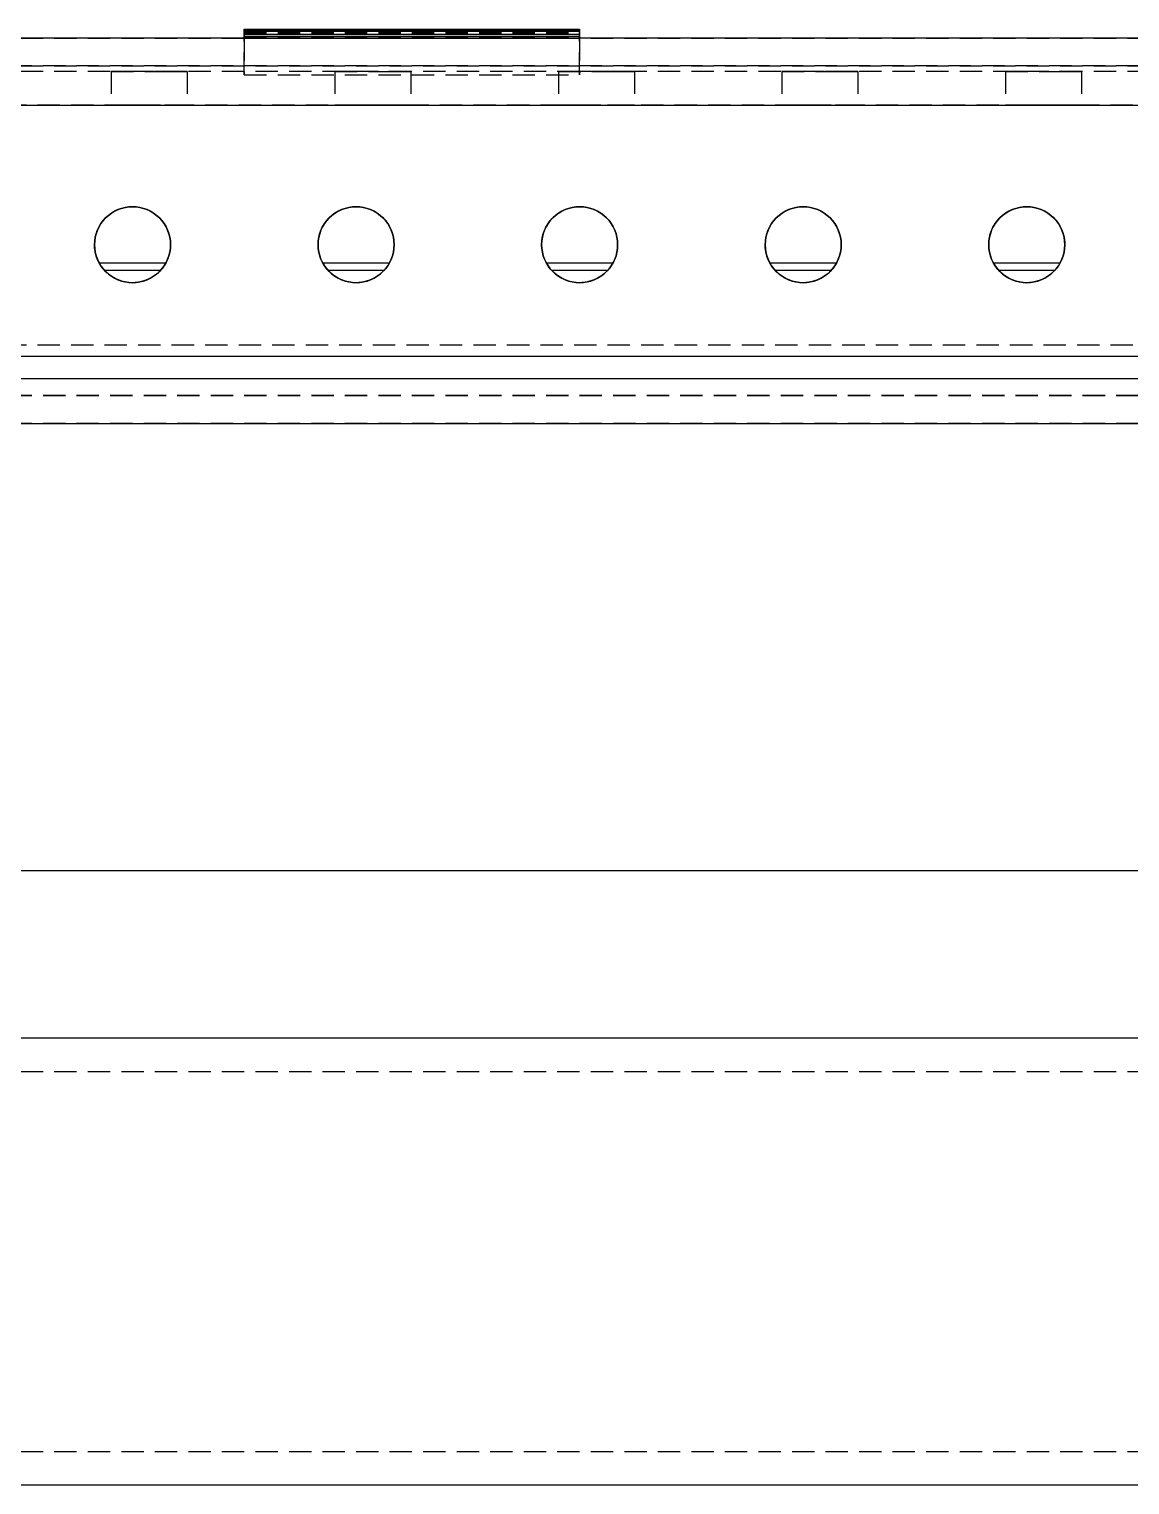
# Model space of a CAD drawing. Header units: metres. Extents: x -200 to 4040, y -1684 to 360.
# Drawn here: x 2230.8 to 2329.2, y -775 to -644.7 of the extents above; entities that cross this region are included whole.
import ezdxf

# ---------------------------------------------------------------- set-up
doc = ezdxf.new("R2010")
doc.units = ezdxf.units.M
doc.linetypes.add('DASHED2', pattern=[3, 2, -1])
for name, color, linetype in [('GIZLI', 8, 'DASHED2'), ('GORUNEN', 7, 'Continuous'), ('TEGET', 9, 'Continuous')]:
    doc.layers.add(name, color=color, linetype=linetype)

msp = doc.modelspace()

# ---------------------------------------------------------------- linework, layer by layer
at = {"layer": 'GIZLI'}
for points in [[(2250, -644.703), (2250, -645.004)], [(2250, -644.795), (2250, -644.703)], [(2250, -644.703), (2250, -645.004)], [(2250, -644.706), (2250, -644.812)], [(2250, -645.004), (2250, -644.706)], [(2250, -644.706), (2280, -644.706)], [(2250, -645.004), (2250, -644.706)], [(2250, -644.812), (2250, -644.706)], [(2250, -644.706), (2280, -644.706)], [(2250, -645.101), (2250, -644.795)], [(2250, -644.795), (2280, -644.795)], [(2250, -644.812), (2250, -645.15)], [(2250, -644.812), (2280, -644.812)], [(2250, -644.812), (2250, -645.15)], [(2250, -644.812), (2280, -644.812)], [(2250, -644.885), (2250, -645.101)], [(2250, -645.166), (2250, -644.885)], [(2250, -644.885), (2280, -644.885)], [(2250, -644.885), (2250, -645.101)], [(2250, -645.101), (2250, -644.885)], [(2250, -644.898), (2250, -645.074)], [(2250, -645.15), (2250, -644.898)], [(2250, -644.898), (2280, -644.898)], [(2250, -645.15), (2250, -644.898)], [(2250, -645.074), (2250, -644.898)], [(2250, -644.898), (2280, -644.898)], [(2280, -644.703), (2280, -644.795)], [(2280, -644.703), (2280, -645.004)], [(2280, -644.703), (2280, -645.004)], [(2280, -645.004), (2280, -644.706)], [(2280, -644.812), (2280, -644.706)], [(2280, -644.706), (2280, -644.812)], [(2280, -645.004), (2280, -644.706)], [(2280, -645.101), (2280, -644.795)], [(2280, -644.812), (2280, -645.15)], [(2280, -644.812), (2280, -645.15)], [(2280, -644.885), (2280, -645.166)], [(2280, -644.885), (2280, -645.101)], [(2280, -645.101), (2280, -644.885)], [(2280, -644.885), (2280, -645.101)], [(2280, -645.15), (2280, -644.898)], [(2280, -645.074), (2280, -644.898)], [(2280, -644.898), (2280, -645.074)], [(2280, -645.15), (2280, -644.898)], [(2630, -645.5), (445, -645.5)], [(445, -645.5), (2630, -645.5)], [(445, -645.5), (2630, -645.5)], [(2250, -645.004), (2280, -645.004)], [(2250, -645.004), (2280, -645.004)], [(2250, -645.074), (2250, -645.393)], [(2250, -645.074), (2280, -645.074)], [(2250, -645.074), (2250, -645.393)], [(2250, -645.074), (2280, -645.074)], [(2250, -645.101), (2280, -645.101)], [(2250, -645.101), (2280, -645.101)], [(2250, -645.15), (2280, -645.15)], [(2250, -645.15), (2280, -645.15)], [(2250, -645.5), (2250, -645.166)], [(2250, -645.166), (2280, -645.166)], [(2250, -645.167), (2250, -645.5)], [(2250, -645.393), (2250, -645.167)], [(2250, -645.167), (2280, -645.167)], [(2250, -645.393), (2250, -645.167)], [(2250, -645.5), (2250, -645.167)], [(2250, -645.167), (2280, -645.167)], [(2250, -645.323), (2250, -645.5)], [(2250, -645.5), (2250, -645.323)], [(2250, -645.323), (2280, -645.323)], [(2250, -645.323), (2250, -645.5)], [(2250, -645.5), (2250, -645.323)], [(2250, -645.393), (2280, -645.393)], [(2250, -645.393), (2280, -645.393)], [(2250, -648.8), (2250, -645.5)], [(2250, -645.5), (2280, -645.5)], [(2250, -648.8), (2250, -645.5)], [(2250, -645.5), (2280, -645.5)], [(2250, -645.5), (2280, -645.5)], [(2250, -645.5), (2280, -645.5)], [(2250, -645.5), (2250, -648.8)], [(2250, -645.5), (2280, -645.5)], [(2250, -648.8), (2250, -645.5)], [(2250, -645.5), (2280, -645.5)], [(2280, -645.074), (2280, -645.393)], [(2280, -645.074), (2280, -645.393)], [(2280, -645.5), (2280, -645.166)], [(2280, -645.393), (2280, -645.167)], [(2280, -645.5), (2280, -645.167)], [(2280, -645.167), (2280, -645.5)], [(2280, -645.393), (2280, -645.167)], [(2280, -645.323), (2280, -645.5)], [(2280, -645.323), (2280, -645.5)], [(2280, -645.5), (2280, -645.323)], [(2280, -645.323), (2280, -645.5)], [(2280, -648.8), (2280, -645.5)], [(2280, -648.8), (2280, -645.5)], [(2280, -645.5), (2280, -648.8)], [(2280, -648.8), (2280, -645.5)], [(2630, -648), (445, -648)], [(445, -648), (2630, -648)], [(2630, -648), (445, -648)], [(445, -648), (2630, -648)], [(2670, -648.5), (1121.5, -648.5)], [(2670, -648.5), (1121.5, -648.5)], [(2239.87, -648.5), (2238.1, -648.5)], [(2238.1, -648.5), (2243.13, -648.5)], [(2238.1, -648.5), (2238.1, -651.5)], [(2244.9, -648.5), (2239.87, -648.5)], [(2243.13, -648.5), (2244.9, -648.5)], [(2244.9, -648.5), (2244.9, -651.5)], [(2250, -648.8), (2280, -648.8)], [(2250, -648.8), (2280, -648.8)], [(2259.87, -648.5), (2258.1, -648.5)], [(2258.1, -648.5), (2263.13, -648.5)], [(2258.1, -648.5), (2258.1, -651.5)], [(2264.9, -648.5), (2259.87, -648.5)], [(2263.13, -648.5), (2264.9, -648.5)], [(2264.9, -648.5), (2264.9, -651.5)], [(2279.87, -648.5), (2278.1, -648.5)], [(2278.1, -648.5), (2283.13, -648.5)], [(2278.1, -648.5), (2278.1, -651.5)], [(2284.9, -648.5), (2279.87, -648.5)], [(2283.13, -648.5), (2284.9, -648.5)], [(2284.9, -648.5), (2284.9, -651.5)], [(2299.87, -648.5), (2298.1, -648.5)], [(2298.1, -648.5), (2303.13, -648.5)], [(2298.1, -648.5), (2298.1, -651.5)], [(2304.9, -648.5), (2299.87, -648.5)], [(2303.13, -648.5), (2304.9, -648.5)], [(2304.9, -648.5), (2304.9, -651.5)], [(2319.87, -648.5), (2318.1, -648.5)], [(2318.1, -648.5), (2323.13, -648.5)], [(2318.1, -648.5), (2318.1, -651.5)], [(2324.9, -648.5), (2319.87, -648.5)], [(2323.13, -648.5), (2324.9, -648.5)], [(2324.9, -648.5), (2324.9, -651.5)], [(3061.5, -651.5), (1121.5, -651.5)], [(3061.5, -651.5), (1121.5, -651.5)], [(2239.87, -651.5), (2238.1, -651.5)], [(2238.1, -651.5), (2243.13, -651.5)], [(2244.9, -651.5), (2239.87, -651.5)], [(2243.13, -651.5), (2244.9, -651.5)], [(2259.87, -651.5), (2258.1, -651.5)], [(2258.1, -651.5), (2263.13, -651.5)], [(2264.9, -651.5), (2259.87, -651.5)], [(2263.13, -651.5), (2264.9, -651.5)], [(2279.87, -651.5), (2278.1, -651.5)], [(2278.1, -651.5), (2283.13, -651.5)], [(2284.9, -651.5), (2279.87, -651.5)], [(2283.13, -651.5), (2284.9, -651.5)], [(2299.87, -651.5), (2298.1, -651.5)], [(2298.1, -651.5), (2303.13, -651.5)], [(2304.9, -651.5), (2299.87, -651.5)], [(2303.13, -651.5), (2304.9, -651.5)], [(2319.87, -651.5), (2318.1, -651.5)], [(2318.1, -651.5), (2323.13, -651.5)], [(2324.9, -651.5), (2319.87, -651.5)], [(2323.13, -651.5), (2324.9, -651.5)], [(2236.6, -664), (2236.615, -663.676), (2236.662, -663.355), (2236.738, -663.04), (2236.845, -662.733), (2236.98, -662.439), (2237.142, -662.158), (2237.331, -661.894), (2237.544, -661.649), (2237.779, -661.426), (2238.034, -661.226), (2238.307, -661.051), (2238.596, -660.903), (2238.897, -660.784), (2239.209, -660.693), (2239.528, -660.633), (2239.763, -660.608), (2240, -660.6)], [(2236.6, -664), (2236.616, -663.667), (2236.665, -663.337), (2236.746, -663.013), (2236.859, -662.699), (2237.001, -662.397), (2237.173, -662.111), (2237.372, -661.843), (2237.596, -661.596), (2237.843, -661.372), (2238.111, -661.173), (2238.397, -661.001), (2238.699, -660.859), (2239.013, -660.746), (2239.337, -660.665), (2239.667, -660.616), (2240, -660.6)], [(2240, -660.6), (2239.667, -660.616), (2239.337, -660.665), (2239.013, -660.746), (2238.699, -660.859), (2238.397, -661.001), (2238.111, -661.173), (2237.843, -661.372), (2237.596, -661.596), (2237.372, -661.843), (2237.173, -662.111), (2237.001, -662.397), (2236.859, -662.699), (2236.746, -663.013), (2236.665, -663.337), (2236.616, -663.667), (2236.6, -664)], [(2240, -660.6), (2240.324, -660.615), (2240.645, -660.662), (2240.96, -660.738), (2241.267, -660.845), (2241.561, -660.98), (2241.842, -661.142), (2242.106, -661.331), (2242.351, -661.544), (2242.574, -661.779), (2242.774, -662.034), (2242.949, -662.307), (2243.097, -662.596), (2243.216, -662.897), (2243.307, -663.209), (2243.367, -663.528), (2243.392, -663.763), (2243.4, -664)], [(2240, -660.6), (2240.333, -660.616), (2240.663, -660.665), (2240.987, -660.746), (2241.301, -660.859), (2241.603, -661.001), (2241.889, -661.173), (2242.157, -661.372), (2242.404, -661.596), (2242.628, -661.843), (2242.827, -662.111), (2242.999, -662.397), (2243.141, -662.699), (2243.254, -663.013), (2243.335, -663.337), (2243.384, -663.667), (2243.4, -664)], [(2243.4, -664), (2243.384, -663.667), (2243.335, -663.337), (2243.254, -663.013), (2243.141, -662.699), (2242.999, -662.397), (2242.827, -662.111), (2242.628, -661.843), (2242.404, -661.596), (2242.157, -661.372), (2241.889, -661.173), (2241.603, -661.001), (2241.301, -660.859), (2240.987, -660.746), (2240.663, -660.665), (2240.333, -660.616), (2240, -660.6)], [(2256.6, -664), (2256.615, -663.676), (2256.662, -663.355), (2256.738, -663.04), (2256.845, -662.733), (2256.98, -662.439), (2257.142, -662.158), (2257.331, -661.894), (2257.544, -661.649), (2257.779, -661.426), (2258.034, -661.226), (2258.307, -661.051), (2258.596, -660.903), (2258.897, -660.784), (2259.209, -660.693), (2259.528, -660.633), (2259.763, -660.608), (2260, -660.6)], [(2256.6, -664), (2256.616, -663.667), (2256.665, -663.337), (2256.746, -663.013), (2256.859, -662.699), (2257.001, -662.397), (2257.173, -662.111), (2257.372, -661.843), (2257.596, -661.596), (2257.843, -661.372), (2258.111, -661.173), (2258.397, -661.001), (2258.699, -660.859), (2259.013, -660.746), (2259.337, -660.665), (2259.667, -660.616), (2260, -660.6)], [(2260, -660.6), (2259.667, -660.616), (2259.337, -660.665), (2259.013, -660.746), (2258.699, -660.859), (2258.397, -661.001), (2258.111, -661.173), (2257.843, -661.372), (2257.596, -661.596), (2257.372, -661.843), (2257.173, -662.111), (2257.001, -662.397), (2256.859, -662.699), (2256.746, -663.013), (2256.665, -663.337), (2256.616, -663.667), (2256.6, -664)], [(2260, -660.6), (2260.324, -660.615), (2260.645, -660.662), (2260.96, -660.738), (2261.267, -660.845), (2261.561, -660.98), (2261.842, -661.142), (2262.106, -661.331), (2262.351, -661.544), (2262.574, -661.779), (2262.774, -662.034), (2262.949, -662.307), (2263.097, -662.596), (2263.216, -662.897), (2263.307, -663.209), (2263.367, -663.528), (2263.392, -663.763), (2263.4, -664)], [(2260, -660.6), (2260.333, -660.616), (2260.663, -660.665), (2260.987, -660.746), (2261.301, -660.859), (2261.603, -661.001), (2261.889, -661.173), (2262.157, -661.372), (2262.404, -661.596), (2262.628, -661.843), (2262.827, -662.111), (2262.999, -662.397), (2263.141, -662.699), (2263.254, -663.013), (2263.335, -663.337), (2263.384, -663.667), (2263.4, -664)], [(2263.4, -664), (2263.384, -663.667), (2263.335, -663.337), (2263.254, -663.013), (2263.141, -662.699), (2262.999, -662.397), (2262.827, -662.111), (2262.628, -661.843), (2262.404, -661.596), (2262.157, -661.372), (2261.889, -661.173), (2261.603, -661.001), (2261.301, -660.859), (2260.987, -660.746), (2260.663, -660.665), (2260.333, -660.616), (2260, -660.6)], [(2276.6, -664), (2276.615, -663.676), (2276.662, -663.355), (2276.738, -663.04), (2276.845, -662.733), (2276.98, -662.439), (2277.142, -662.158), (2277.331, -661.894), (2277.544, -661.649), (2277.779, -661.426), (2278.034, -661.226), (2278.307, -661.051), (2278.596, -660.903), (2278.897, -660.784), (2279.209, -660.693), (2279.528, -660.633), (2279.763, -660.608), (2280, -660.6)], [(2276.6, -664), (2276.616, -663.667), (2276.665, -663.337), (2276.746, -663.013), (2276.859, -662.699), (2277.001, -662.397), (2277.173, -662.111), (2277.372, -661.843), (2277.596, -661.596), (2277.843, -661.372), (2278.111, -661.173), (2278.397, -661.001), (2278.699, -660.859), (2279.013, -660.746), (2279.337, -660.665), (2279.667, -660.616), (2280, -660.6)], [(2280, -660.6), (2279.667, -660.616), (2279.337, -660.665), (2279.013, -660.746), (2278.699, -660.859), (2278.397, -661.001), (2278.111, -661.173), (2277.843, -661.372), (2277.596, -661.596), (2277.372, -661.843), (2277.173, -662.111), (2277.001, -662.397), (2276.859, -662.699), (2276.746, -663.013), (2276.665, -663.337), (2276.616, -663.667), (2276.6, -664)], [(2280, -660.6), (2280.324, -660.615), (2280.645, -660.662), (2280.96, -660.738), (2281.267, -660.845), (2281.561, -660.98), (2281.842, -661.142), (2282.106, -661.331), (2282.351, -661.544), (2282.574, -661.779), (2282.774, -662.034), (2282.949, -662.307), (2283.097, -662.596), (2283.216, -662.897), (2283.307, -663.209), (2283.367, -663.528), (2283.392, -663.763), (2283.4, -664)], [(2280, -660.6), (2280.333, -660.616), (2280.663, -660.665), (2280.987, -660.746), (2281.301, -660.859), (2281.603, -661.001), (2281.889, -661.173), (2282.157, -661.372), (2282.404, -661.596), (2282.628, -661.843), (2282.827, -662.111), (2282.999, -662.397), (2283.141, -662.699), (2283.254, -663.013), (2283.335, -663.337), (2283.384, -663.667), (2283.4, -664)], [(2283.4, -664), (2283.384, -663.667), (2283.335, -663.337), (2283.254, -663.013), (2283.141, -662.699), (2282.999, -662.397), (2282.827, -662.111), (2282.628, -661.843), (2282.404, -661.596), (2282.157, -661.372), (2281.889, -661.173), (2281.603, -661.001), (2281.301, -660.859), (2280.987, -660.746), (2280.663, -660.665), (2280.333, -660.616), (2280, -660.6)], [(2296.6, -664), (2296.615, -663.676), (2296.662, -663.355), (2296.738, -663.04), (2296.845, -662.733), (2296.98, -662.439), (2297.142, -662.158), (2297.331, -661.894), (2297.544, -661.649), (2297.779, -661.426), (2298.034, -661.226), (2298.307, -661.051), (2298.596, -660.903), (2298.897, -660.784), (2299.209, -660.693), (2299.528, -660.633), (2299.763, -660.608), (2300, -660.6)], [(2296.6, -664), (2296.616, -663.667), (2296.665, -663.337), (2296.746, -663.013), (2296.859, -662.699), (2297.001, -662.397), (2297.173, -662.111), (2297.372, -661.843), (2297.596, -661.596), (2297.843, -661.372), (2298.111, -661.173), (2298.397, -661.001), (2298.699, -660.859), (2299.013, -660.746), (2299.337, -660.665), (2299.667, -660.616), (2300, -660.6)], [(2300, -660.6), (2299.667, -660.616), (2299.337, -660.665), (2299.013, -660.746), (2298.699, -660.859), (2298.397, -661.001), (2298.111, -661.173), (2297.843, -661.372), (2297.596, -661.596), (2297.372, -661.843), (2297.173, -662.111), (2297.001, -662.397), (2296.859, -662.699), (2296.746, -663.013), (2296.665, -663.337), (2296.616, -663.667), (2296.6, -664)], [(2300, -660.6), (2300.324, -660.615), (2300.645, -660.662), (2300.96, -660.738), (2301.267, -660.845), (2301.561, -660.98), (2301.842, -661.142), (2302.106, -661.331), (2302.351, -661.544), (2302.574, -661.779), (2302.774, -662.034), (2302.949, -662.307), (2303.097, -662.596), (2303.216, -662.897), (2303.307, -663.209), (2303.367, -663.528), (2303.392, -663.763), (2303.4, -664)], [(2300, -660.6), (2300.333, -660.616), (2300.663, -660.665), (2300.987, -660.746), (2301.301, -660.859), (2301.603, -661.001), (2301.889, -661.173), (2302.157, -661.372), (2302.404, -661.596), (2302.628, -661.843), (2302.827, -662.111), (2302.999, -662.397), (2303.141, -662.699), (2303.254, -663.013), (2303.335, -663.337), (2303.384, -663.667), (2303.4, -664)], [(2303.4, -664), (2303.384, -663.667), (2303.335, -663.337), (2303.254, -663.013), (2303.141, -662.699), (2302.999, -662.397), (2302.827, -662.111), (2302.628, -661.843), (2302.404, -661.596), (2302.157, -661.372), (2301.889, -661.173), (2301.603, -661.001), (2301.301, -660.859), (2300.987, -660.746), (2300.663, -660.665), (2300.333, -660.616), (2300, -660.6)], [(2316.6, -664), (2316.615, -663.676), (2316.662, -663.355), (2316.738, -663.04), (2316.845, -662.733), (2316.98, -662.439), (2317.142, -662.158), (2317.331, -661.894), (2317.544, -661.649), (2317.779, -661.426), (2318.034, -661.226), (2318.307, -661.051), (2318.596, -660.903), (2318.897, -660.784), (2319.209, -660.693), (2319.528, -660.633), (2319.763, -660.608), (2320, -660.6)], [(2316.6, -664), (2316.616, -663.667), (2316.665, -663.337), (2316.746, -663.013), (2316.859, -662.699), (2317.001, -662.397), (2317.173, -662.111), (2317.372, -661.843), (2317.596, -661.596), (2317.843, -661.372), (2318.111, -661.173), (2318.397, -661.001), (2318.699, -660.859), (2319.013, -660.746), (2319.337, -660.665), (2319.667, -660.616), (2320, -660.6)], [(2320, -660.6), (2319.667, -660.616), (2319.337, -660.665), (2319.013, -660.746), (2318.699, -660.859), (2318.397, -661.001), (2318.111, -661.173), (2317.843, -661.372), (2317.596, -661.596), (2317.372, -661.843), (2317.173, -662.111), (2317.001, -662.397), (2316.859, -662.699), (2316.746, -663.013), (2316.665, -663.337), (2316.616, -663.667), (2316.6, -664)], [(2320, -660.6), (2320.324, -660.615), (2320.645, -660.662), (2320.96, -660.738), (2321.267, -660.845), (2321.561, -660.98), (2321.842, -661.142), (2322.106, -661.331), (2322.351, -661.544), (2322.574, -661.779), (2322.774, -662.034), (2322.949, -662.307), (2323.097, -662.596), (2323.216, -662.897), (2323.307, -663.209), (2323.367, -663.528), (2323.392, -663.763), (2323.4, -664)], [(2320, -660.6), (2320.333, -660.616), (2320.663, -660.665), (2320.987, -660.746), (2321.301, -660.859), (2321.603, -661.001), (2321.889, -661.173), (2322.157, -661.372), (2322.404, -661.596), (2322.628, -661.843), (2322.827, -662.111), (2322.999, -662.397), (2323.141, -662.699), (2323.254, -663.013), (2323.335, -663.337), (2323.384, -663.667), (2323.4, -664)], [(2323.4, -664), (2323.384, -663.667), (2323.335, -663.337), (2323.254, -663.013), (2323.141, -662.699), (2322.999, -662.397), (2322.827, -662.111), (2322.628, -661.843), (2322.404, -661.596), (2322.157, -661.372), (2321.889, -661.173), (2321.603, -661.001), (2321.301, -660.859), (2320.987, -660.746), (2320.663, -660.665), (2320.333, -660.616), (2320, -660.6)], [(2240, -667.4), (2239.676, -667.385), (2239.355, -667.338), (2239.04, -667.262), (2238.733, -667.155), (2238.439, -667.02), (2238.158, -666.858), (2237.894, -666.669), (2237.649, -666.456), (2237.426, -666.221), (2237.226, -665.966), (2237.051, -665.693), (2236.903, -665.404), (2236.784, -665.103), (2236.693, -664.791), (2236.633, -664.472), (2236.608, -664.237), (2236.6, -664)], [(2240, -667.4), (2239.667, -667.384), (2239.337, -667.335), (2239.013, -667.254), (2238.699, -667.141), (2238.397, -666.999), (2238.111, -666.827), (2237.843, -666.628), (2237.596, -666.404), (2237.372, -666.157), (2237.173, -665.889), (2237.001, -665.603), (2236.859, -665.301), (2236.746, -664.987), (2236.665, -664.663), (2236.616, -664.333), (2236.6, -664)], [(2236.6, -664), (2236.616, -664.333), (2236.665, -664.663), (2236.746, -664.987), (2236.859, -665.301), (2237.001, -665.603), (2237.173, -665.889), (2237.372, -666.157), (2237.596, -666.404), (2237.843, -666.628), (2238.111, -666.827), (2238.397, -666.999), (2238.699, -667.141), (2239.013, -667.254), (2239.337, -667.335), (2239.667, -667.384), (2240, -667.4)], [(2243.4, -664), (2243.385, -664.324), (2243.338, -664.645), (2243.262, -664.96), (2243.155, -665.267), (2243.02, -665.561), (2242.858, -665.842), (2242.669, -666.106), (2242.456, -666.351), (2242.221, -666.574), (2241.966, -666.774), (2241.693, -666.949), (2241.404, -667.097), (2241.103, -667.216), (2240.791, -667.307), (2240.472, -667.367), (2240.237, -667.392), (2240, -667.4)], [(2243.4, -664), (2243.384, -664.333), (2243.335, -664.663), (2243.254, -664.987), (2243.141, -665.301), (2242.999, -665.603), (2242.827, -665.889), (2242.628, -666.157), (2242.404, -666.404), (2242.157, -666.628), (2241.889, -666.827), (2241.603, -666.999), (2241.301, -667.141), (2240.987, -667.254), (2240.663, -667.335), (2240.333, -667.384), (2240, -667.4)], [(2240, -667.4), (2240.333, -667.384), (2240.663, -667.335), (2240.987, -667.254), (2241.301, -667.141), (2241.603, -666.999), (2241.889, -666.827), (2242.157, -666.628), (2242.404, -666.404), (2242.628, -666.157), (2242.827, -665.889), (2242.999, -665.603), (2243.141, -665.301), (2243.254, -664.987), (2243.335, -664.663), (2243.384, -664.333), (2243.4, -664)], [(2260, -667.4), (2259.676, -667.385), (2259.355, -667.338), (2259.04, -667.262), (2258.733, -667.155), (2258.439, -667.02), (2258.158, -666.858), (2257.894, -666.669), (2257.649, -666.456), (2257.426, -666.221), (2257.226, -665.966), (2257.051, -665.693), (2256.903, -665.404), (2256.784, -665.103), (2256.693, -664.791), (2256.633, -664.472), (2256.608, -664.237), (2256.6, -664)], [(2260, -667.4), (2259.667, -667.384), (2259.337, -667.335), (2259.013, -667.254), (2258.699, -667.141), (2258.397, -666.999), (2258.111, -666.827), (2257.843, -666.628), (2257.596, -666.404), (2257.372, -666.157), (2257.173, -665.889), (2257.001, -665.603), (2256.859, -665.301), (2256.746, -664.987), (2256.665, -664.663), (2256.616, -664.333), (2256.6, -664)], [(2256.6, -664), (2256.616, -664.333), (2256.665, -664.663), (2256.746, -664.987), (2256.859, -665.301), (2257.001, -665.603), (2257.173, -665.889), (2257.372, -666.157), (2257.596, -666.404), (2257.843, -666.628), (2258.111, -666.827), (2258.397, -666.999), (2258.699, -667.141), (2259.013, -667.254), (2259.337, -667.335), (2259.667, -667.384), (2260, -667.4)], [(2263.4, -664), (2263.385, -664.324), (2263.338, -664.645), (2263.262, -664.96), (2263.155, -665.267), (2263.02, -665.561), (2262.858, -665.842), (2262.669, -666.106), (2262.456, -666.351), (2262.221, -666.574), (2261.966, -666.774), (2261.693, -666.949), (2261.404, -667.097), (2261.103, -667.216), (2260.791, -667.307), (2260.472, -667.367), (2260.237, -667.392), (2260, -667.4)], [(2263.4, -664), (2263.384, -664.333), (2263.335, -664.663), (2263.254, -664.987), (2263.141, -665.301), (2262.999, -665.603), (2262.827, -665.889), (2262.628, -666.157), (2262.404, -666.404), (2262.157, -666.628), (2261.889, -666.827), (2261.603, -666.999), (2261.301, -667.141), (2260.987, -667.254), (2260.663, -667.335), (2260.333, -667.384), (2260, -667.4)], [(2260, -667.4), (2260.333, -667.384), (2260.663, -667.335), (2260.987, -667.254), (2261.301, -667.141), (2261.603, -666.999), (2261.889, -666.827), (2262.157, -666.628), (2262.404, -666.404), (2262.628, -666.157), (2262.827, -665.889), (2262.999, -665.603), (2263.141, -665.301), (2263.254, -664.987), (2263.335, -664.663), (2263.384, -664.333), (2263.4, -664)], [(2280, -667.4), (2279.676, -667.385), (2279.355, -667.338), (2279.04, -667.262), (2278.733, -667.155), (2278.439, -667.02), (2278.158, -666.858), (2277.894, -666.669), (2277.649, -666.456), (2277.426, -666.221), (2277.226, -665.966), (2277.051, -665.693), (2276.903, -665.404), (2276.784, -665.103), (2276.693, -664.791), (2276.633, -664.472), (2276.608, -664.237), (2276.6, -664)], [(2280, -667.4), (2279.667, -667.384), (2279.337, -667.335), (2279.013, -667.254), (2278.699, -667.141), (2278.397, -666.999), (2278.111, -666.827), (2277.843, -666.628), (2277.596, -666.404), (2277.372, -666.157), (2277.173, -665.889), (2277.001, -665.603), (2276.859, -665.301), (2276.746, -664.987), (2276.665, -664.663), (2276.616, -664.333), (2276.6, -664)], [(2276.6, -664), (2276.616, -664.333), (2276.665, -664.663), (2276.746, -664.987), (2276.859, -665.301), (2277.001, -665.603), (2277.173, -665.889), (2277.372, -666.157), (2277.596, -666.404), (2277.843, -666.628), (2278.111, -666.827), (2278.397, -666.999), (2278.699, -667.141), (2279.013, -667.254), (2279.337, -667.335), (2279.667, -667.384), (2280, -667.4)], [(2283.4, -664), (2283.385, -664.324), (2283.338, -664.645), (2283.262, -664.96), (2283.155, -665.267), (2283.02, -665.561), (2282.858, -665.842), (2282.669, -666.106), (2282.456, -666.351), (2282.221, -666.574), (2281.966, -666.774), (2281.693, -666.949), (2281.404, -667.097), (2281.103, -667.216), (2280.791, -667.307), (2280.472, -667.367), (2280.237, -667.392), (2280, -667.4)], [(2283.4, -664), (2283.384, -664.333), (2283.335, -664.663), (2283.254, -664.987), (2283.141, -665.301), (2282.999, -665.603), (2282.827, -665.889), (2282.628, -666.157), (2282.404, -666.404), (2282.157, -666.628), (2281.889, -666.827), (2281.603, -666.999), (2281.301, -667.141), (2280.987, -667.254), (2280.663, -667.335), (2280.333, -667.384), (2280, -667.4)], [(2280, -667.4), (2280.333, -667.384), (2280.663, -667.335), (2280.987, -667.254), (2281.301, -667.141), (2281.603, -666.999), (2281.889, -666.827), (2282.157, -666.628), (2282.404, -666.404), (2282.628, -666.157), (2282.827, -665.889), (2282.999, -665.603), (2283.141, -665.301), (2283.254, -664.987), (2283.335, -664.663), (2283.384, -664.333), (2283.4, -664)], [(2300, -667.4), (2299.676, -667.385), (2299.355, -667.338), (2299.04, -667.262), (2298.733, -667.155), (2298.439, -667.02), (2298.158, -666.858), (2297.894, -666.669), (2297.649, -666.456), (2297.426, -666.221), (2297.226, -665.966), (2297.051, -665.693), (2296.903, -665.404), (2296.784, -665.103), (2296.693, -664.791), (2296.633, -664.472), (2296.608, -664.237), (2296.6, -664)], [(2300, -667.4), (2299.667, -667.384), (2299.337, -667.335), (2299.013, -667.254), (2298.699, -667.141), (2298.397, -666.999), (2298.111, -666.827), (2297.843, -666.628), (2297.596, -666.404), (2297.372, -666.157), (2297.173, -665.889), (2297.001, -665.603), (2296.859, -665.301), (2296.746, -664.987), (2296.665, -664.663), (2296.616, -664.333), (2296.6, -664)], [(2296.6, -664), (2296.616, -664.333), (2296.665, -664.663), (2296.746, -664.987), (2296.859, -665.301), (2297.001, -665.603), (2297.173, -665.889), (2297.372, -666.157), (2297.596, -666.404), (2297.843, -666.628), (2298.111, -666.827), (2298.397, -666.999), (2298.699, -667.141), (2299.013, -667.254), (2299.337, -667.335), (2299.667, -667.384), (2300, -667.4)], [(2303.4, -664), (2303.385, -664.324), (2303.338, -664.645), (2303.262, -664.96), (2303.155, -665.267), (2303.02, -665.561), (2302.858, -665.842), (2302.669, -666.106), (2302.456, -666.351), (2302.221, -666.574), (2301.966, -666.774), (2301.693, -666.949), (2301.404, -667.097), (2301.103, -667.216), (2300.791, -667.307), (2300.472, -667.367), (2300.237, -667.392), (2300, -667.4)], [(2303.4, -664), (2303.384, -664.333), (2303.335, -664.663), (2303.254, -664.987), (2303.141, -665.301), (2302.999, -665.603), (2302.827, -665.889), (2302.628, -666.157), (2302.404, -666.404), (2302.157, -666.628), (2301.889, -666.827), (2301.603, -666.999), (2301.301, -667.141), (2300.987, -667.254), (2300.663, -667.335), (2300.333, -667.384), (2300, -667.4)], [(2300, -667.4), (2300.333, -667.384), (2300.663, -667.335), (2300.987, -667.254), (2301.301, -667.141), (2301.603, -666.999), (2301.889, -666.827), (2302.157, -666.628), (2302.404, -666.404), (2302.628, -666.157), (2302.827, -665.889), (2302.999, -665.603), (2303.141, -665.301), (2303.254, -664.987), (2303.335, -664.663), (2303.384, -664.333), (2303.4, -664)], [(2320, -667.4), (2319.676, -667.385), (2319.355, -667.338), (2319.04, -667.262), (2318.733, -667.155), (2318.439, -667.02), (2318.158, -666.858), (2317.894, -666.669), (2317.649, -666.456), (2317.426, -666.221), (2317.226, -665.966), (2317.051, -665.693), (2316.903, -665.404), (2316.784, -665.103), (2316.693, -664.791), (2316.633, -664.472), (2316.608, -664.237), (2316.6, -664)], [(2320, -667.4), (2319.667, -667.384), (2319.337, -667.335), (2319.013, -667.254), (2318.699, -667.141), (2318.397, -666.999), (2318.111, -666.827), (2317.843, -666.628), (2317.596, -666.404), (2317.372, -666.157), (2317.173, -665.889), (2317.001, -665.603), (2316.859, -665.301), (2316.746, -664.987), (2316.665, -664.663), (2316.616, -664.333), (2316.6, -664)], [(2316.6, -664), (2316.616, -664.333), (2316.665, -664.663), (2316.746, -664.987), (2316.859, -665.301), (2317.001, -665.603), (2317.173, -665.889), (2317.372, -666.157), (2317.596, -666.404), (2317.843, -666.628), (2318.111, -666.827), (2318.397, -666.999), (2318.699, -667.141), (2319.013, -667.254), (2319.337, -667.335), (2319.667, -667.384), (2320, -667.4)], [(2323.4, -664), (2323.385, -664.324), (2323.338, -664.645), (2323.262, -664.96), (2323.155, -665.267), (2323.02, -665.561), (2322.858, -665.842), (2322.669, -666.106), (2322.456, -666.351), (2322.221, -666.574), (2321.966, -666.774), (2321.693, -666.949), (2321.404, -667.097), (2321.103, -667.216), (2320.791, -667.307), (2320.472, -667.367), (2320.237, -667.392), (2320, -667.4)], [(2323.4, -664), (2323.384, -664.333), (2323.335, -664.663), (2323.254, -664.987), (2323.141, -665.301), (2322.999, -665.603), (2322.827, -665.889), (2322.628, -666.157), (2322.404, -666.404), (2322.157, -666.628), (2321.889, -666.827), (2321.603, -666.999), (2321.301, -667.141), (2320.987, -667.254), (2320.663, -667.335), (2320.333, -667.384), (2320, -667.4)], [(2320, -667.4), (2320.333, -667.384), (2320.663, -667.335), (2320.987, -667.254), (2321.301, -667.141), (2321.603, -666.999), (2321.889, -666.827), (2322.157, -666.628), (2322.404, -666.404), (2322.628, -666.157), (2322.827, -665.889), (2322.999, -665.603), (2323.141, -665.301), (2323.254, -664.987), (2323.335, -664.663), (2323.384, -664.333), (2323.4, -664)], [(3061.5, -673), (1121.5, -673)], [(3061.5, -673), (1121.5, -673)], [(3061.5, -673), (1121.5, -673)], [(3061.5, -673), (1121.5, -673)], [(3061.5, -676), (1121.5, -676)], [(2670, -676), (1121.5, -676)], [(3061.5, -676), (1121.5, -676)], [(3061.5, -676), (1121.5, -676)], [(2630, -677.5), (150, -677.5)], [(150, -677.5), (2630, -677.5)], [(2630, -680), (150, -680)], [(-100, -720), (3340, -720)], [(-100, -735), (3340, -735)], [(-80, -735), (3320, -735)], [(-80, -735), (3320, -735)], [(-80, -735), (3320, -735)], [(-80, -735), (3320, -735)], [(-80, -738), (3320, -738)], [(-80, -738), (3320, -738)], [(-80, -738), (3320, -738)], [(-80, -738), (3320, -738)], [(-80, -772), (3320, -772)], [(-80, -772), (3320, -772)], [(-80, -772), (3320, -772)], [(-80, -772), (3320, -772)], [(-80, -775), (3320, -775)], [(-80, -775), (3320, -775)], [(-80, -775), (3320, -775)]]:
    msp.add_lwpolyline(points, dxfattribs=at)
at = {"layer": 'GORUNEN'}
for points in [[(2250, -644.703), (2280, -644.703)], [(2250, -644.703), (2250, -644.795)], [(2250, -644.703), (2280, -644.703)], [(2250, -644.885), (2250, -644.795)], [(2250, -644.795), (2280, -644.795)], [(2250, -644.885), (2250, -645.166)], [(2250, -644.885), (2280, -644.885)], [(2280, -644.795), (2280, -644.703)], [(2280, -644.885), (2280, -644.795)], [(2280, -645.166), (2280, -644.885)], [(2485, -645.5), (1490.2, -645.5)], [(2250, -645.323), (2250, -645.166)], [(2250, -645.166), (2280, -645.166)], [(2250, -645.323), (2250, -645.5)], [(2250, -645.323), (2280, -645.323)], [(2280, -645.323), (2280, -645.166)], [(2280, -645.5), (2280, -645.323)], [(2240, -660.6), (2239.667, -660.616), (2239.337, -660.665), (2239.013, -660.746), (2238.699, -660.859), (2238.397, -661.001), (2238.111, -661.173), (2237.843, -661.372), (2237.596, -661.596), (2237.372, -661.843), (2237.173, -662.111), (2237.001, -662.397), (2236.859, -662.699), (2236.746, -663.013), (2236.665, -663.337), (2236.616, -663.667), (2236.6, -664)], [(2243.4, -664), (2243.384, -663.667), (2243.335, -663.337), (2243.254, -663.013), (2243.141, -662.699), (2242.999, -662.397), (2242.827, -662.111), (2242.628, -661.843), (2242.404, -661.596), (2242.157, -661.372), (2241.889, -661.173), (2241.603, -661.001), (2241.301, -660.859), (2240.987, -660.746), (2240.663, -660.665), (2240.333, -660.616), (2240, -660.6)], [(2260, -660.6), (2259.667, -660.616), (2259.337, -660.665), (2259.013, -660.746), (2258.699, -660.859), (2258.397, -661.001), (2258.111, -661.173), (2257.843, -661.372), (2257.596, -661.596), (2257.372, -661.843), (2257.173, -662.111), (2257.001, -662.397), (2256.859, -662.699), (2256.746, -663.013), (2256.665, -663.337), (2256.616, -663.667), (2256.6, -664)], [(2263.4, -664), (2263.384, -663.667), (2263.335, -663.337), (2263.254, -663.013), (2263.141, -662.699), (2262.999, -662.397), (2262.827, -662.111), (2262.628, -661.843), (2262.404, -661.596), (2262.157, -661.372), (2261.889, -661.173), (2261.603, -661.001), (2261.301, -660.859), (2260.987, -660.746), (2260.663, -660.665), (2260.333, -660.616), (2260, -660.6)], [(2280, -660.6), (2279.667, -660.616), (2279.337, -660.665), (2279.013, -660.746), (2278.699, -660.859), (2278.397, -661.001), (2278.111, -661.173), (2277.843, -661.372), (2277.596, -661.596), (2277.372, -661.843), (2277.173, -662.111), (2277.001, -662.397), (2276.859, -662.699), (2276.746, -663.013), (2276.665, -663.337), (2276.616, -663.667), (2276.6, -664)], [(2283.4, -664), (2283.384, -663.667), (2283.335, -663.337), (2283.254, -663.013), (2283.141, -662.699), (2282.999, -662.397), (2282.827, -662.111), (2282.628, -661.843), (2282.404, -661.596), (2282.157, -661.372), (2281.889, -661.173), (2281.603, -661.001), (2281.301, -660.859), (2280.987, -660.746), (2280.663, -660.665), (2280.333, -660.616), (2280, -660.6)], [(2300, -660.6), (2299.667, -660.616), (2299.337, -660.665), (2299.013, -660.746), (2298.699, -660.859), (2298.397, -661.001), (2298.111, -661.173), (2297.843, -661.372), (2297.596, -661.596), (2297.372, -661.843), (2297.173, -662.111), (2297.001, -662.397), (2296.859, -662.699), (2296.746, -663.013), (2296.665, -663.337), (2296.616, -663.667), (2296.6, -664)], [(2303.4, -664), (2303.384, -663.667), (2303.335, -663.337), (2303.254, -663.013), (2303.141, -662.699), (2302.999, -662.397), (2302.827, -662.111), (2302.628, -661.843), (2302.404, -661.596), (2302.157, -661.372), (2301.889, -661.173), (2301.603, -661.001), (2301.301, -660.859), (2300.987, -660.746), (2300.663, -660.665), (2300.333, -660.616), (2300, -660.6)], [(2320, -660.6), (2319.667, -660.616), (2319.337, -660.665), (2319.013, -660.746), (2318.699, -660.859), (2318.397, -661.001), (2318.111, -661.173), (2317.843, -661.372), (2317.596, -661.596), (2317.372, -661.843), (2317.173, -662.111), (2317.001, -662.397), (2316.859, -662.699), (2316.746, -663.013), (2316.665, -663.337), (2316.616, -663.667), (2316.6, -664)], [(2323.4, -664), (2323.384, -663.667), (2323.335, -663.337), (2323.254, -663.013), (2323.141, -662.699), (2322.999, -662.397), (2322.827, -662.111), (2322.628, -661.843), (2322.404, -661.596), (2322.157, -661.372), (2321.889, -661.173), (2321.603, -661.001), (2321.301, -660.859), (2320.987, -660.746), (2320.663, -660.665), (2320.333, -660.616), (2320, -660.6)], [(2236.6, -664), (2236.616, -664.333), (2236.665, -664.663), (2236.746, -664.987), (2236.859, -665.301), (2237.001, -665.603), (2237.173, -665.889), (2237.372, -666.157), (2237.596, -666.404), (2237.843, -666.628), (2238.111, -666.827), (2238.397, -666.999), (2238.699, -667.141), (2239.013, -667.254), (2239.337, -667.335), (2239.667, -667.384), (2240, -667.4)], [(2240, -667.4), (2240.333, -667.384), (2240.663, -667.335), (2240.987, -667.254), (2241.301, -667.141), (2241.603, -666.999), (2241.889, -666.827), (2242.157, -666.628), (2242.404, -666.404), (2242.628, -666.157), (2242.827, -665.889), (2242.999, -665.603), (2243.141, -665.301), (2243.254, -664.987), (2243.335, -664.663), (2243.384, -664.333), (2243.4, -664)], [(2256.6, -664), (2256.616, -664.333), (2256.665, -664.663), (2256.746, -664.987), (2256.859, -665.301), (2257.001, -665.603), (2257.173, -665.889), (2257.372, -666.157), (2257.596, -666.404), (2257.843, -666.628), (2258.111, -666.827), (2258.397, -666.999), (2258.699, -667.141), (2259.013, -667.254), (2259.337, -667.335), (2259.667, -667.384), (2260, -667.4)], [(2260, -667.4), (2260.333, -667.384), (2260.663, -667.335), (2260.987, -667.254), (2261.301, -667.141), (2261.603, -666.999), (2261.889, -666.827), (2262.157, -666.628), (2262.404, -666.404), (2262.628, -666.157), (2262.827, -665.889), (2262.999, -665.603), (2263.141, -665.301), (2263.254, -664.987), (2263.335, -664.663), (2263.384, -664.333), (2263.4, -664)], [(2276.6, -664), (2276.616, -664.333), (2276.665, -664.663), (2276.746, -664.987), (2276.859, -665.301), (2277.001, -665.603), (2277.173, -665.889), (2277.372, -666.157), (2277.596, -666.404), (2277.843, -666.628), (2278.111, -666.827), (2278.397, -666.999), (2278.699, -667.141), (2279.013, -667.254), (2279.337, -667.335), (2279.667, -667.384), (2280, -667.4)], [(2280, -667.4), (2280.333, -667.384), (2280.663, -667.335), (2280.987, -667.254), (2281.301, -667.141), (2281.603, -666.999), (2281.889, -666.827), (2282.157, -666.628), (2282.404, -666.404), (2282.628, -666.157), (2282.827, -665.889), (2282.999, -665.603), (2283.141, -665.301), (2283.254, -664.987), (2283.335, -664.663), (2283.384, -664.333), (2283.4, -664)], [(2296.6, -664), (2296.616, -664.333), (2296.665, -664.663), (2296.746, -664.987), (2296.859, -665.301), (2297.001, -665.603), (2297.173, -665.889), (2297.372, -666.157), (2297.596, -666.404), (2297.843, -666.628), (2298.111, -666.827), (2298.397, -666.999), (2298.699, -667.141), (2299.013, -667.254), (2299.337, -667.335), (2299.667, -667.384), (2300, -667.4)], [(2300, -667.4), (2300.333, -667.384), (2300.663, -667.335), (2300.987, -667.254), (2301.301, -667.141), (2301.603, -666.999), (2301.889, -666.827), (2302.157, -666.628), (2302.404, -666.404), (2302.628, -666.157), (2302.827, -665.889), (2302.999, -665.603), (2303.141, -665.301), (2303.254, -664.987), (2303.335, -664.663), (2303.384, -664.333), (2303.4, -664)], [(2316.6, -664), (2316.616, -664.333), (2316.665, -664.663), (2316.746, -664.987), (2316.859, -665.301), (2317.001, -665.603), (2317.173, -665.889), (2317.372, -666.157), (2317.596, -666.404), (2317.843, -666.628), (2318.111, -666.827), (2318.397, -666.999), (2318.699, -667.141), (2319.013, -667.254), (2319.337, -667.335), (2319.667, -667.384), (2320, -667.4)], [(2320, -667.4), (2320.333, -667.384), (2320.663, -667.335), (2320.987, -667.254), (2321.301, -667.141), (2321.603, -666.999), (2321.889, -666.827), (2322.157, -666.628), (2322.404, -666.404), (2322.628, -666.157), (2322.827, -665.889), (2322.999, -665.603), (2323.141, -665.301), (2323.254, -664.987), (2323.335, -664.663), (2323.384, -664.333), (2323.4, -664)], [(2057.6, -680), (2477.5, -680)], [(-100, -720), (3340, -720)], [(-100, -735), (3340, -735)], [(-80, -775), (3320, -775)]]:
    msp.add_lwpolyline(points, dxfattribs=at)
at = {"layer": 'TEGET'}
for points in [[(2057.6, -651.5), (2485, -651.5)], [(2242.967, -665.66), (2237.033, -665.66)], [(2262.967, -665.66), (2257.033, -665.66)], [(2282.967, -665.66), (2277.033, -665.66)], [(2302.967, -665.66), (2297.033, -665.66)], [(2322.967, -665.66), (2317.033, -665.66)], [(2242.496, -666.308), (2237.504, -666.308)], [(2262.496, -666.308), (2257.504, -666.308)], [(2282.496, -666.308), (2277.504, -666.308)], [(2302.496, -666.308), (2297.504, -666.308)], [(2322.496, -666.308), (2317.504, -666.308)], [(2485, -674), (2057.6, -674)]]:
    msp.add_lwpolyline(points, dxfattribs=at)

doc.saveas('drawing.dxf')
